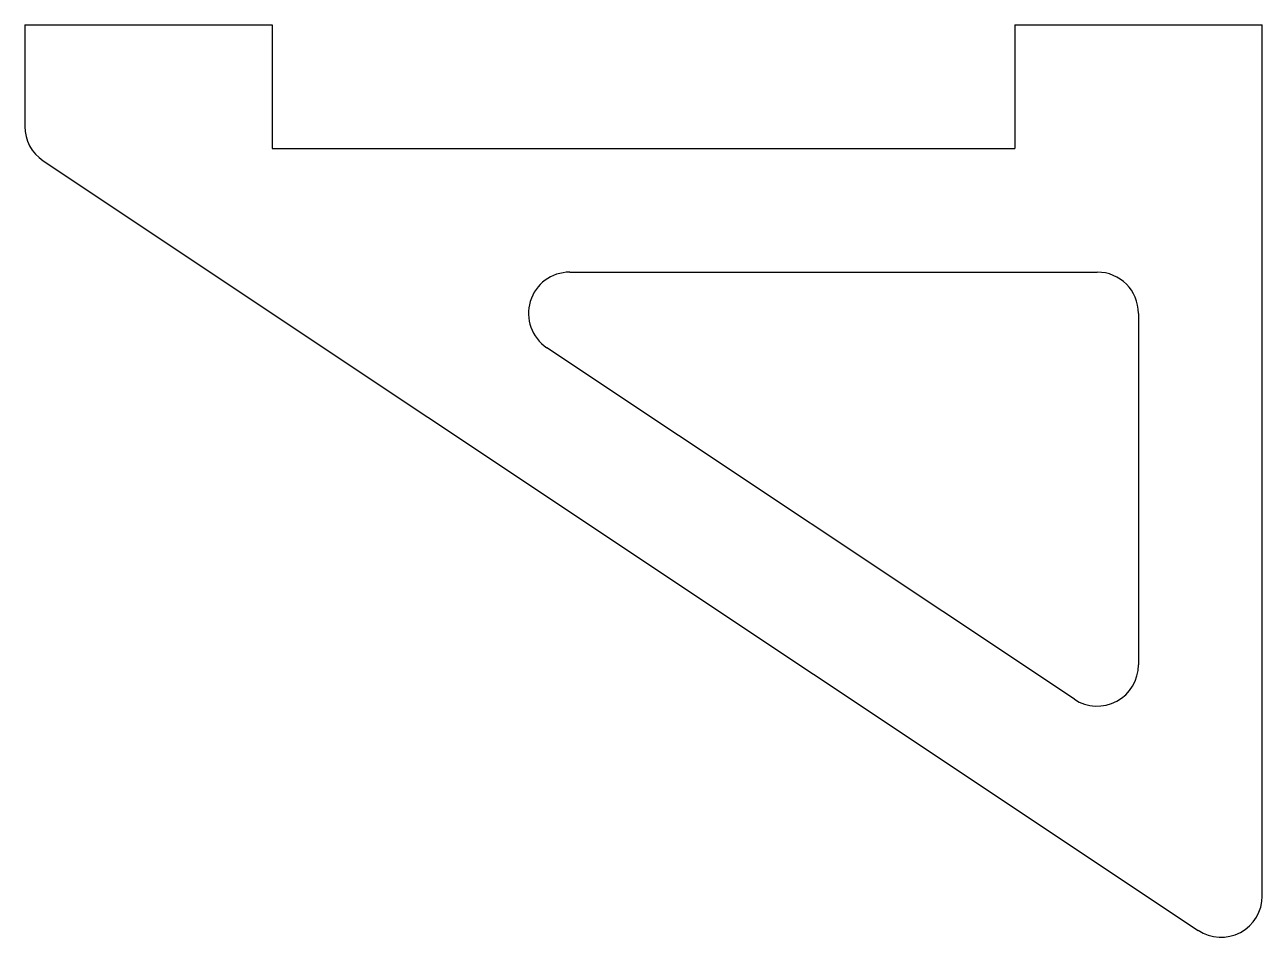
# Model space of a CAD drawing. Header units: millimetres. Extents: x -15 to 15, y -20.6 to 1.5.
import ezdxf

# ---------------------------------------------------------------- set-up
doc = ezdxf.new("R2010")
doc.units = ezdxf.units.MM

msp = doc.modelspace()

# ---------------------------------------------------------------- linework, layer by layer
at = {"color": 7, "linetype": 'Continuous', "lineweight": 25}
for p, q in [((-15, 1.5), (-15, -0.965)), ((-15, 1.5), (-9, 1.5)), ((-9, 1.5), (-9, -1.5)), ((9, 1.5), (15, 1.5)), ((9, 1.5), (9, -1.5)), ((15, -19.631), (15, 1.5)), ((-9, -1.5), (9, -1.5)), ((-14.555, -1.797), (13.445, -20.464)), ((-1.789, -4.5), (11, -4.5)), ((12, -5.5), (12, -14.026)), ((10.445, -14.858), (-2.344, -6.332))]:
    msp.add_line(p, q, dxfattribs=at)
for centre, start, end in [((-14, -0.965), 180, 236.3099), ((-1.789, -5.5), 90, 236.3099), ((11, -5.5), 0, 90), ((11, -14.026), 236.3099, 0), ((14, -19.631), 236.3099, 0)]:
    msp.add_arc(centre, 1, start, end, dxfattribs=at)

doc.saveas('drawing.dxf')
